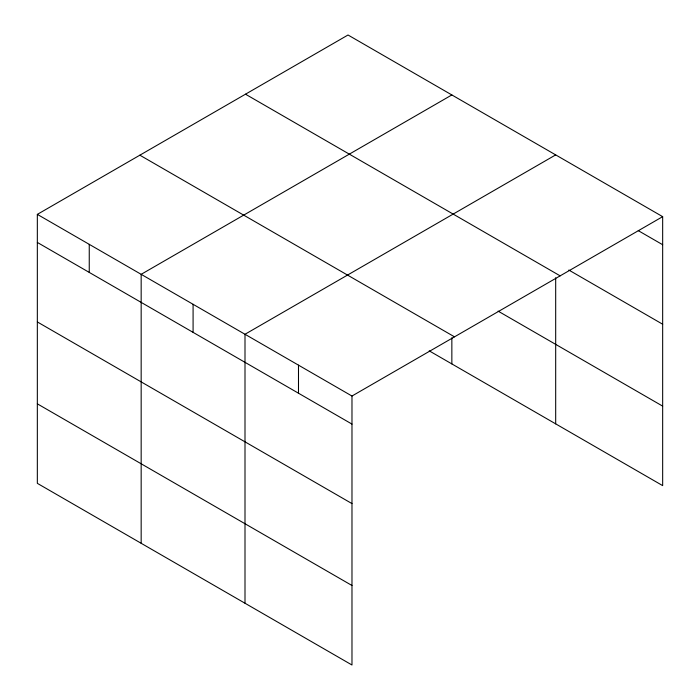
<?xml version="1.0" encoding="UTF-8"?>
<svg xmlns="http://www.w3.org/2000/svg" width="700" height="700" viewBox="0 0 700 700"><rect width="100%" height="100%" fill="white"/><g stroke="black" fill="none" stroke-linecap="round" stroke-linejoin="round"><path stroke-width="1.05" d="M429.196 350.84L662.664 485.625L662.664 216.659L348.023 35L37.336 214.375L37.336 483.341L351.977 665L351.977 396.034L37.336 214.375M451.85 94.946L141.164 274.321L141.164 543.288M555.686 154.893L245 334.267L245 603.234M351.977 396.034L662.664 216.659M638.269 230.641L662.664 244.72M568.82 270.043L662.664 324.223M245.49 94.194L560.14 275.852M498.102 311.124L662.664 406.131M139.86 155.181L454.51 336.84M37.336 242.436L351.977 424.095M37.336 321.939L351.977 503.597M37.336 403.839L351.977 585.497M555.686 277.751L555.686 423.868M451.85 337.776L451.85 363.912M298.489 365.146L298.489 393.216M193.086 304.29L193.086 332.36M89.25 244.344L89.25 272.414"/></g></svg>
